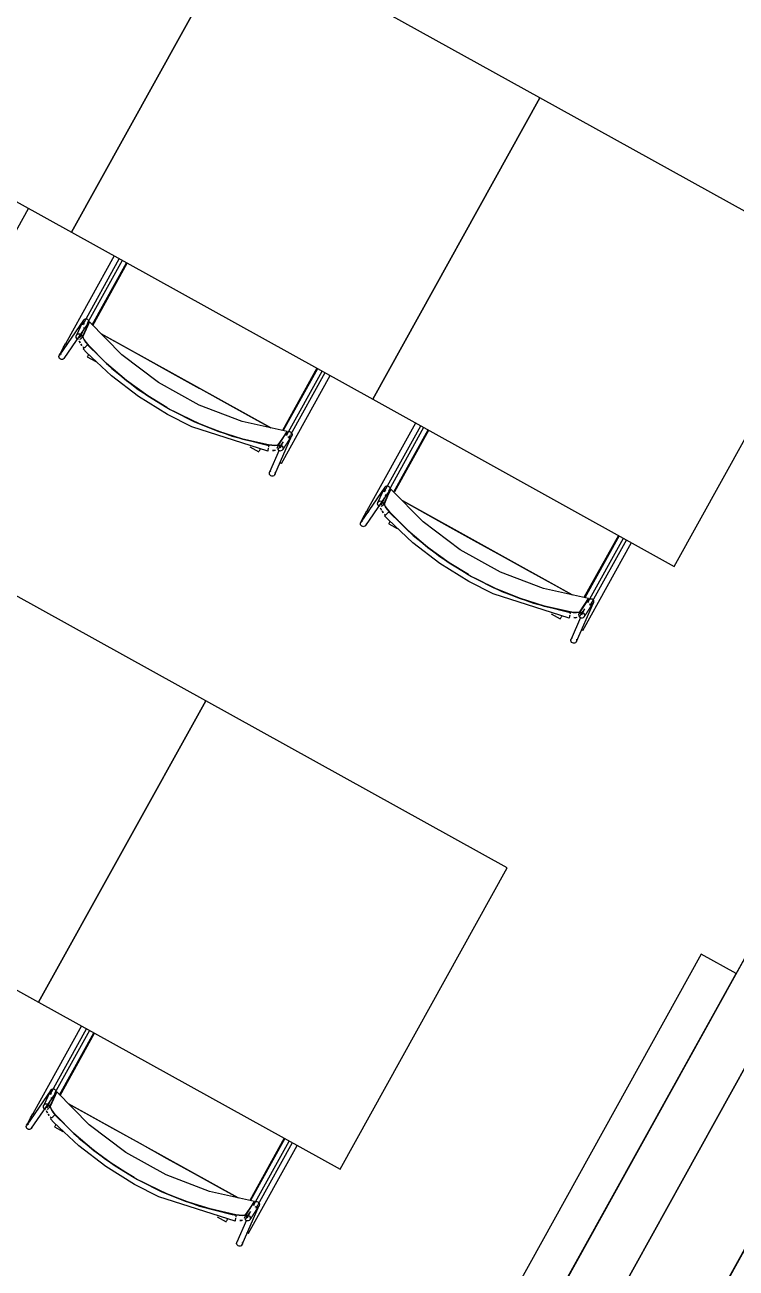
# Model space of a CAD drawing. Header units: metres. Extents: x 2.5 to 42.6, y 0.9 to 31.9.
# Drawn here: x 34.246 to 34.775, y 19.259 to 20.182 of the extents above; entities that cross this region are included whole.
import ezdxf

# ---------------------------------------------------------------- set-up
doc = ezdxf.new("R2010")
doc.units = ezdxf.units.M
doc.layers.add('ARREDI', color=9, linetype='Continuous')
doc.layers.add('PARETI_STRUTTURE', color=7, linetype='Continuous')

msp = doc.modelspace()

# ---------------------------------------------------------------- linework, layer by layer
at = {"layer": 'ARREDI'}
for points in [[(34.18113, 20.37605), (34.05706, 20.15221), (34.28091, 20.02814), (34.40498, 20.25199)], [(34.40498, 20.25199), (34.28091, 20.02814), (34.50476, 19.90407), (34.62883, 20.12792)], [(34.62882, 20.12791), (34.50475, 19.90407), (34.7286, 19.78), (34.85267, 20.00384)], [(34.15684, 19.8043), (34.03277, 19.58045), (34.25662, 19.45638), (34.38069, 19.68023)], [(34.38069, 19.68022), (34.25662, 19.45638), (34.48046, 19.33231), (34.60453, 19.55615)]]:
    msp.add_lwpolyline(points, close=True, dxfattribs=at)
for points in [[(34.29643, 19.95938), (34.32193, 20.0054)], [(34.29057, 19.95984), (34.29, 19.96034), (34.28964, 19.96099), (34.28951, 19.96172), (34.28967, 19.96246), (34.28989, 19.96289), (34.28989, 19.9629), (34.29004, 19.9631), (34.29062, 19.96356), (34.29133, 19.96379)], [(34.43454, 19.87032), (34.43784, 19.87522), (34.44112, 19.88014), (34.40773, 19.88765), (34.3757, 19.89984), (34.34572, 19.91647), (34.31841, 19.93716), (34.29434, 19.9615), (34.29191, 19.95611), (34.28951, 19.9507), (34.28962, 19.94983), (34.2904, 19.94832), (34.29172, 19.94644), (34.2933, 19.94457)], [(34.29134, 19.9638), (34.29209, 19.96378), (34.29278, 19.9635), (34.29335, 19.963), (34.29371, 19.96235), (34.29384, 19.96162), (34.2937, 19.96088)], [(34.29258, 19.96003), (34.29435, 19.96149)], [(34.28621, 19.94849), (34.2855, 19.94876), (34.28493, 19.94924), (34.28455, 19.94988), (34.28444, 19.9506), (34.28444, 19.95067), (34.28458, 19.95133), (34.28464, 19.95146), (34.28496, 19.95195), (34.28554, 19.95241), (34.28625, 19.95265)], [(34.28625, 19.95264), (34.287, 19.95263), (34.28771, 19.95237), (34.28828, 19.95188), (34.28864, 19.95124), (34.28876, 19.95052), (34.28876, 19.95051), (34.28862, 19.9498), (34.28857, 19.94966), (34.28825, 19.94917), (34.28766, 19.94871), (34.28696, 19.94848)], [(34.2872, 19.94969), (34.28895, 19.95362), (34.28963, 19.95513)], [(34.29027, 19.95658), (34.29066, 19.95745)], [(34.30309, 19.95266), (34.31561, 19.94571), (34.33574, 19.93456), (34.35593, 19.92336), (34.37614, 19.91216)], [(34.42898, 19.88287), (34.3031, 19.95265)], [(34.27658, 19.94534), (34.27657, 19.94535), (34.27663, 19.94532), (34.27688, 19.94517), (34.27732, 19.94492)], [(34.27732, 19.94493), (34.27791, 19.94461)], [(34.28664, 19.94737), (34.28739, 19.9459)], [(34.28743, 19.94585), (34.28667, 19.94735)], [(34.28795, 19.94509), (34.28867, 19.94405)], [(34.28875, 19.94396), (34.28796, 19.9451)], [(34.29328, 19.94457), (34.29163, 19.94653), (34.29035, 19.94839), (34.2896, 19.94986), (34.28949, 19.95072)], [(34.29028, 19.94214), (34.28957, 19.94297)], [(34.28969, 19.94162), (34.2899, 19.9418), (34.29027, 19.94213), (34.29077, 19.94258), (34.29133, 19.94308), (34.29187, 19.94358)], [(34.29188, 19.94357), (34.29235, 19.944), (34.2927, 19.94431), (34.29286, 19.94446)], [(34.35185, 19.89793), (34.33759, 19.90661), (34.3218, 19.91806), (34.307, 19.93074), (34.29328, 19.94457)], [(34.29338, 19.94446), (34.30708, 19.93066), (34.32186, 19.91801), (34.33761, 19.9066), (34.35184, 19.89794)], [(34.27422, 19.93357), (34.27347, 19.93359), (34.27277, 19.93386), (34.2722, 19.93436), (34.27183, 19.93502), (34.27172, 19.93575), (34.27185, 19.93649), (34.27209, 19.93692), (34.27209, 19.93693), (34.27224, 19.93713), (34.27283, 19.93759), (34.27354, 19.93782)], [(34.27603, 19.93565), (34.27589, 19.93491), (34.27566, 19.93448), (34.27566, 19.93447), (34.2755, 19.93427), (34.27492, 19.93381), (34.27421, 19.93358)], [(34.28967, 19.9416), (34.28966, 19.94159)], [(34.29377, 19.93757), (34.29341, 19.93692), (34.29309, 19.93635), (34.29285, 19.93592), (34.29273, 19.93569)], [(34.46373, 19.92681), (34.43823, 19.8808)], [(34.37679, 19.9118), (34.39635, 19.90097), (34.41647, 19.88982), (34.429, 19.88286)], [(34.37136, 19.88787), (34.35675, 19.89522)], [(34.35676, 19.89521), (34.37132, 19.88789)], [(34.37189, 19.88763), (34.38967, 19.88042), (34.40823, 19.8746), (34.42718, 19.8703)], [(34.42733, 19.87027), (34.40834, 19.87457), (34.38974, 19.88039), (34.37193, 19.88762)], [(34.44112, 19.88014), (34.44072, 19.87715), (34.44112, 19.88014)], [(34.44095, 19.87927), (34.44149, 19.87978), (34.44218, 19.88006), (34.44293, 19.8801), (34.44365, 19.87989), (34.44425, 19.87943), (34.44467, 19.87881)], [(34.44467, 19.87881), (34.44485, 19.87809), (34.44475, 19.87734), (34.44467, 19.87712), (34.44467, 19.8771), (34.44442, 19.87669), (34.44387, 19.87617), (34.44318, 19.87588), (34.44243, 19.87584), (34.44171, 19.87606)], [(34.52028, 19.83531), (34.54578, 19.88133)], [(34.42746, 19.86986), (34.42741, 19.86964), (34.42733, 19.86918), (34.42722, 19.86856)], [(34.42733, 19.87027), (34.42974, 19.86993), (34.43204, 19.86982), (34.43373, 19.86995), (34.43454, 19.87032)], [(34.43456, 19.87031), (34.43378, 19.86995), (34.43213, 19.8698), (34.42986, 19.86991), (34.42734, 19.87027)], [(34.43382, 19.8677), (34.4339, 19.86844), (34.43414, 19.86897), (34.43423, 19.86909), (34.43475, 19.86959), (34.43476, 19.86959), (34.43544, 19.86987), (34.43618, 19.8699), (34.43689, 19.86968), (34.4375, 19.86922), (34.4379, 19.86859)], [(34.43811, 19.87259), (34.43731, 19.8714), (34.434, 19.86648)], [(34.4379, 19.86859), (34.43808, 19.86786), (34.438, 19.86713), (34.43776, 19.8666), (34.43767, 19.86646), (34.4372, 19.866), (34.43714, 19.86598), (34.43646, 19.8657), (34.43572, 19.86567), (34.435, 19.86589), (34.4344, 19.86635)], [(34.42009, 19.8651), (34.42022, 19.86533), (34.42046, 19.86575), (34.42077, 19.86633), (34.42114, 19.86697)], [(34.4271, 19.86783), (34.42698, 19.86709), (34.42686, 19.86644), (34.42678, 19.86594), (34.42673, 19.86566), (34.42673, 19.86562), (34.42673, 19.86563), (34.42677, 19.86587)], [(34.43238, 19.86606), (34.43152, 19.86599), (34.43027, 19.86605)], [(34.43028, 19.86604), (34.43159, 19.86598)], [(34.42811, 19.84828), (34.42793, 19.849), (34.42802, 19.84975), (34.42811, 19.84997), (34.42811, 19.84998), (34.42836, 19.8504), (34.4289, 19.85091)], [(34.43208, 19.84995), (34.43224, 19.84923), (34.43216, 19.84848), (34.43208, 19.84826), (34.43208, 19.84824), (34.43183, 19.84783), (34.43129, 19.84731), (34.43059, 19.84702), (34.42984, 19.84698), (34.42912, 19.8472), (34.42852, 19.84766), (34.4281, 19.84827)], [(34.4355, 19.85725), (34.43609, 19.85693)], [(34.43609, 19.85693), (34.43654, 19.85668), (34.4368, 19.85654)], [(34.43684, 19.85651), (34.43683, 19.85653)], [(34.65838, 19.74625), (34.66169, 19.75115), (34.66496, 19.75607), (34.63157, 19.76358), (34.59955, 19.77577), (34.56957, 19.7924), (34.54225, 19.81309), (34.51819, 19.83743), (34.51575, 19.83204), (34.51335, 19.82664), (34.51346, 19.82576), (34.51424, 19.82425), (34.51556, 19.82237), (34.51714, 19.8205)], [(34.51441, 19.83577), (34.51384, 19.83627), (34.51348, 19.83692), (34.51336, 19.83765), (34.51351, 19.83839), (34.51373, 19.83882), (34.51373, 19.83884), (34.51389, 19.83903), (34.51447, 19.83949), (34.51518, 19.83972)], [(34.51412, 19.8325), (34.51451, 19.83338)], [(34.51518, 19.83973), (34.51593, 19.83971), (34.51662, 19.83944), (34.51719, 19.83894), (34.51755, 19.83828), (34.51768, 19.83755), (34.51754, 19.83681)], [(34.51643, 19.83596), (34.51819, 19.83742)], [(34.51005, 19.82442), (34.50934, 19.82469), (34.50877, 19.82517), (34.5084, 19.82581), (34.50829, 19.82653), (34.50829, 19.8266), (34.50843, 19.82726), (34.50848, 19.8274), (34.5088, 19.82788), (34.50939, 19.82834), (34.51009, 19.82858)], [(34.51009, 19.82857), (34.51084, 19.82856), (34.51155, 19.8283), (34.51212, 19.82781), (34.51248, 19.82717), (34.51261, 19.82645), (34.51261, 19.82644), (34.51247, 19.82573), (34.51241, 19.82559), (34.51209, 19.8251), (34.51151, 19.82464), (34.5108, 19.82441)], [(34.51049, 19.8233), (34.51124, 19.82183)], [(34.51128, 19.82178), (34.51051, 19.82328)], [(34.51105, 19.82562), (34.5128, 19.82955), (34.51348, 19.83106)], [(34.51713, 19.8205), (34.51548, 19.82245), (34.5142, 19.82432), (34.51345, 19.82579), (34.51334, 19.82665)], [(34.52693, 19.82859), (34.53946, 19.82164), (34.55958, 19.81049), (34.57978, 19.7993), (34.59999, 19.78809), (34.62018, 19.77689), (34.64031, 19.76574), (34.65285, 19.7588)], [(34.65283, 19.7588), (34.52694, 19.82858)], [(34.49806, 19.8095), (34.49731, 19.80952), (34.49662, 19.8098), (34.49605, 19.8103), (34.49567, 19.81095), (34.49556, 19.81168), (34.4957, 19.81242), (34.49594, 19.81285), (34.49594, 19.81286), (34.49609, 19.81306), (34.49667, 19.81352), (34.49738, 19.81375)], [(34.50043, 19.82127), (34.50041, 19.82128), (34.50046, 19.82126), (34.50072, 19.8211), (34.50116, 19.82085)], [(34.50117, 19.82086), (34.50175, 19.82054)], [(34.51259, 19.81989), (34.5118, 19.82103)], [(34.5118, 19.82102), (34.51252, 19.81998)], [(34.51413, 19.81807), (34.51343, 19.8189)], [(34.51352, 19.81753), (34.5135, 19.81752)], [(34.51354, 19.81755), (34.51374, 19.81773), (34.51412, 19.81806), (34.51462, 19.81851), (34.51517, 19.81901), (34.51572, 19.81951)], [(34.51572, 19.8195), (34.51619, 19.81993), (34.51654, 19.82024), (34.51671, 19.82039)], [(34.51761, 19.8135), (34.51725, 19.81285), (34.51693, 19.81228), (34.5167, 19.81185), (34.51657, 19.81162)], [(34.5757, 19.77386), (34.56143, 19.78254), (34.54564, 19.79399), (34.53085, 19.80667), (34.51713, 19.8205)], [(34.51723, 19.82039), (34.53092, 19.8066), (34.5457, 19.79394), (34.56145, 19.78253), (34.57569, 19.77387)], [(34.49988, 19.81158), (34.49974, 19.81084), (34.4995, 19.81041), (34.4995, 19.8104), (34.49935, 19.8102), (34.49877, 19.80975), (34.49806, 19.80951)], [(34.68757, 19.80274), (34.66207, 19.75673)], [(34.5952, 19.7638), (34.58059, 19.77115)], [(34.5806, 19.77114), (34.59516, 19.76382)], [(34.59574, 19.76356), (34.61351, 19.75635), (34.63207, 19.75053), (34.65103, 19.74623)], [(34.65117, 19.7462), (34.63219, 19.7505), (34.61359, 19.75632), (34.59577, 19.76355)], [(34.66196, 19.74852), (34.66115, 19.74733), (34.65783, 19.74241)], [(34.66497, 19.75607), (34.66457, 19.75308), (34.66497, 19.75607)], [(34.66479, 19.7552), (34.66533, 19.75571), (34.66603, 19.75599), (34.66678, 19.75603), (34.6675, 19.75582), (34.6681, 19.75536), (34.66851, 19.75474)], [(34.66851, 19.75474), (34.66869, 19.75402), (34.66859, 19.75327), (34.66851, 19.75305), (34.66851, 19.75303), (34.66826, 19.75262), (34.66772, 19.7521), (34.66702, 19.75181), (34.66627, 19.75177), (34.66555, 19.75199)], [(34.64394, 19.74103), (34.64406, 19.74126), (34.6443, 19.74168), (34.64462, 19.74226), (34.64498, 19.7429)], [(34.65095, 19.74376), (34.65082, 19.74302), (34.65071, 19.74237), (34.65063, 19.74187), (34.65057, 19.74159), (34.65057, 19.74155), (34.65057, 19.74156), (34.65061, 19.7418)], [(34.6513, 19.74579), (34.65126, 19.74557), (34.65118, 19.74511), (34.65106, 19.74449)], [(34.65117, 19.74621), (34.65359, 19.74586), (34.65588, 19.74575), (34.65758, 19.74589), (34.65838, 19.74625)], [(34.6584, 19.74624), (34.65763, 19.74588), (34.65597, 19.74573), (34.65371, 19.74584), (34.65118, 19.7462)], [(34.65623, 19.74199), (34.65537, 19.74192), (34.65412, 19.74198)], [(34.65412, 19.74197), (34.65543, 19.74191)], [(34.65766, 19.74363), (34.65774, 19.74437), (34.65798, 19.7449), (34.65808, 19.74502), (34.65859, 19.74552), (34.65861, 19.74552), (34.65929, 19.7458), (34.66002, 19.74583), (34.66073, 19.74561), (34.66134, 19.74515), (34.66174, 19.74452)], [(34.66175, 19.74452), (34.66193, 19.7438), (34.66185, 19.74306), (34.66161, 19.74253), (34.66151, 19.74239), (34.66103, 19.74193), (34.66099, 19.74191), (34.6603, 19.74163), (34.65957, 19.7416), (34.65885, 19.74182), (34.65825, 19.74228)], [(34.65935, 19.73319), (34.65993, 19.73287)], [(34.65994, 19.73286), (34.66038, 19.73261), (34.66064, 19.73247)], [(34.66069, 19.73244), (34.66068, 19.73246)], [(34.65195, 19.72421), (34.65179, 19.72493), (34.65187, 19.72568), (34.65195, 19.7259), (34.65195, 19.72591), (34.6522, 19.72633), (34.65275, 19.72685)], [(34.65592, 19.72588), (34.6561, 19.72516), (34.656, 19.72441), (34.65592, 19.72419), (34.65592, 19.72417), (34.65567, 19.72376), (34.65513, 19.72324), (34.65443, 19.72295), (34.65368, 19.72291), (34.65296, 19.72313), (34.65237, 19.72359), (34.65195, 19.7242)], [(34.27214, 19.38762), (34.29764, 19.43364)], [(34.41024, 19.29856), (34.41355, 19.30346), (34.41682, 19.30838), (34.38344, 19.31589), (34.35141, 19.32808), (34.32144, 19.34471), (34.29412, 19.3654), (34.27005, 19.38974), (34.26762, 19.38435), (34.26521, 19.37895), (34.26532, 19.37807), (34.2661, 19.37656), (34.26742, 19.37468), (34.269, 19.37281)], [(34.26627, 19.38808), (34.2657, 19.38858), (34.26534, 19.38923), (34.26522, 19.38996), (34.26537, 19.3907), (34.26559, 19.39113), (34.26559, 19.39115), (34.26575, 19.39134), (34.26633, 19.3918), (34.26704, 19.39203)], [(34.26704, 19.39204), (34.26779, 19.39202), (34.26849, 19.39175), (34.26905, 19.39125), (34.26942, 19.39059), (34.26954, 19.38986), (34.2694, 19.38912)], [(34.26829, 19.38827), (34.27005, 19.38973)], [(34.26191, 19.37673), (34.2612, 19.377), (34.26064, 19.37748), (34.26026, 19.37812), (34.26015, 19.37884), (34.26015, 19.37891), (34.26029, 19.37957), (34.26034, 19.3797), (34.26066, 19.38019), (34.26125, 19.38065), (34.26195, 19.38089)], [(34.26195, 19.38088), (34.2627, 19.38087), (34.26341, 19.38061), (34.26398, 19.38012), (34.26434, 19.37948), (34.26447, 19.37876), (34.26447, 19.37875), (34.26433, 19.37804), (34.26427, 19.3779), (34.26395, 19.37741), (34.26337, 19.37695), (34.26266, 19.37672)], [(34.26291, 19.37793), (34.26466, 19.38186), (34.26534, 19.38337)], [(34.26899, 19.37281), (34.26734, 19.37477), (34.26606, 19.37663), (34.26531, 19.3781), (34.2652, 19.37896)], [(34.26598, 19.38482), (34.26637, 19.38569)], [(34.27879, 19.3809), (34.29132, 19.37395), (34.31144, 19.3628), (34.33164, 19.35161), (34.35185, 19.3404), (34.37204, 19.3292), (34.39217, 19.31805), (34.40471, 19.31111)], [(34.40469, 19.31111), (34.2788, 19.38089)], [(34.25229, 19.37358), (34.25228, 19.37359), (34.25232, 19.37356), (34.25258, 19.37341), (34.25303, 19.37316)], [(34.25303, 19.37317), (34.25361, 19.37285)], [(34.26235, 19.37561), (34.2631, 19.37414)], [(34.26314, 19.37409), (34.26237, 19.37559)], [(34.26445, 19.3722), (34.26366, 19.37334)], [(34.26366, 19.37333), (34.26438, 19.37229)], [(34.26599, 19.37038), (34.26528, 19.37121)], [(34.26538, 19.36984), (34.26536, 19.36983)], [(34.2654, 19.36986), (34.2656, 19.37004), (34.26598, 19.37039), (34.26648, 19.37082), (34.26703, 19.37132), (34.26758, 19.37182)], [(34.26758, 19.37181), (34.26805, 19.37224), (34.2684, 19.37255), (34.26857, 19.3727)], [(34.32756, 19.32617), (34.31329, 19.33485), (34.2975, 19.3463), (34.28271, 19.35898), (34.26899, 19.37281)], [(34.26909, 19.3727), (34.28278, 19.3589), (34.29756, 19.34625), (34.31331, 19.33484), (34.32755, 19.32618)], [(34.24992, 19.36181), (34.24917, 19.36183), (34.24848, 19.3621), (34.24791, 19.3626), (34.24753, 19.36326), (34.24742, 19.36399), (34.24756, 19.36473), (34.2478, 19.36516), (34.2478, 19.36517), (34.24795, 19.36537), (34.24853, 19.36583), (34.24924, 19.36606)], [(34.25174, 19.36389), (34.2516, 19.36315), (34.25136, 19.36272), (34.25136, 19.36271), (34.25121, 19.36251), (34.25063, 19.36205), (34.24992, 19.36182)], [(34.26947, 19.36581), (34.26911, 19.36516), (34.26879, 19.36459), (34.26856, 19.36416), (34.26843, 19.36393)], [(34.43943, 19.35505), (34.41393, 19.30904)], [(34.34706, 19.31611), (34.33245, 19.32346)], [(34.33247, 19.32345), (34.34702, 19.31613)], [(34.3476, 19.31587), (34.36538, 19.30866), (34.38393, 19.30284), (34.40289, 19.29854)], [(34.40303, 19.29851), (34.38405, 19.30281), (34.36545, 19.30863), (34.34763, 19.31586)], [(34.41683, 19.30838), (34.41643, 19.30539), (34.41683, 19.30838)], [(34.41665, 19.30751), (34.41719, 19.30802), (34.41789, 19.30831), (34.41864, 19.30834), (34.41936, 19.30813), (34.41996, 19.30767), (34.42037, 19.30705)], [(34.42037, 19.30705), (34.42055, 19.30633), (34.42045, 19.30558), (34.42037, 19.30536), (34.42037, 19.30534), (34.42012, 19.30493), (34.41958, 19.30441), (34.41889, 19.30412), (34.41814, 19.30408), (34.41741, 19.3043)], [(34.40281, 19.29607), (34.40268, 19.29533), (34.40257, 19.29468), (34.40249, 19.29418), (34.40243, 19.2939), (34.40243, 19.29386), (34.40243, 19.29387), (34.40247, 19.29411)], [(34.40316, 19.2981), (34.40312, 19.29788), (34.40304, 19.29742), (34.40293, 19.2968)], [(34.40303, 19.29851), (34.40545, 19.29817), (34.40774, 19.29806), (34.40944, 19.2982), (34.41024, 19.29856)], [(34.41026, 19.29855), (34.40949, 19.29819), (34.40783, 19.29804), (34.40557, 19.29815), (34.40304, 19.29851)], [(34.40952, 19.29594), (34.4096, 19.29668), (34.40984, 19.29721), (34.40994, 19.29733), (34.41045, 19.29783), (34.41047, 19.29783), (34.41115, 19.29811), (34.41188, 19.29814), (34.41259, 19.29792), (34.4132, 19.29746), (34.4136, 19.29683)], [(34.41382, 19.30083), (34.41301, 19.29964), (34.40971, 19.29472)], [(34.41361, 19.29683), (34.41379, 19.2961), (34.41371, 19.29537), (34.41347, 19.29484), (34.41337, 19.2947), (34.4129, 19.29424), (34.41285, 19.29422), (34.41216, 19.29394), (34.41143, 19.29391), (34.41071, 19.29413), (34.41011, 19.29459)], [(34.3958, 19.29334), (34.39592, 19.29357), (34.39616, 19.29399), (34.39648, 19.29457), (34.39684, 19.29521)], [(34.40809, 19.2943), (34.40723, 19.29423), (34.40598, 19.29429)], [(34.40599, 19.29428), (34.40729, 19.29422)], [(34.40381, 19.27652), (34.40363, 19.27724), (34.40373, 19.27799), (34.40381, 19.27821), (34.40381, 19.27822), (34.40406, 19.27864), (34.40461, 19.27915)], [(34.40778, 19.27819), (34.40795, 19.27747), (34.40787, 19.27672), (34.40778, 19.2765), (34.40778, 19.27648), (34.40753, 19.27607), (34.40699, 19.27555), (34.4063, 19.27526), (34.40555, 19.27522), (34.40482, 19.27544), (34.40423, 19.2759), (34.40381, 19.27651)], [(34.41121, 19.28549), (34.41179, 19.28517)], [(34.41179, 19.28517), (34.41224, 19.28492), (34.4125, 19.28478)], [(34.41255, 19.28475), (34.41254, 19.28476)]]:
    msp.add_lwpolyline(points, dxfattribs=at)
at = {"layer": 'PARETI_STRUTTURE'}
for points in [[(38.53301, 26.17733), (38.59018, 26.14565), (32.97498, 16.01476)], [(33.05722, 16.29797), (38.07891, 25.35804)], [(34.30269, 18.62625), (35.64535, 21.04867)], [(35.42311, 20.56648), (34.38016, 18.68481)], [(34.213, 19.98058), (34.24912, 20.04576)], [(34.31269, 20.01052), (34.27657, 19.94534)], [(34.28936, 19.95949), (34.31648, 20.00842)], [(34.31865, 20.00722), (34.2927, 19.96042)], [(34.29685, 19.95896), (34.32243, 20.00513)], [(34.28989, 19.96289), (34.27209, 19.93692)], [(34.28464, 19.95146), (34.28966, 19.9621)], [(34.27566, 19.93448), (34.29347, 19.96045)], [(34.28894, 19.95363), (34.28808, 19.95207)], [(34.29357, 19.96024), (34.29352, 19.96012), (34.29346, 19.96001), (34.2934, 19.95988), (34.29335, 19.95977), (34.29329, 19.95965), (34.29324, 19.95954), (34.29318, 19.95941), (34.29313, 19.9593), (34.29307, 19.95917), (34.29302, 19.95906), (34.29296, 19.95894), (34.2929, 19.95883), (34.29285, 19.9587), (34.29279, 19.95858), (34.29272, 19.95847), (34.29267, 19.95834), (34.29261, 19.95823), (34.29256, 19.9581), (34.2925, 19.95799), (34.29245, 19.95787), (34.29239, 19.95776), (34.29234, 19.95763), (34.29228, 19.95752), (34.29222, 19.9574), (34.29217, 19.95729), (34.29211, 19.95716), (34.29206, 19.95704), (34.292, 19.95692), (34.29195, 19.9568), (34.29189, 19.95669), (34.29184, 19.95656), (34.29178, 19.95645), (34.29172, 19.95633), (34.29167, 19.95622), (34.29161, 19.95609), (34.29156, 19.95598), (34.2915, 19.95585), (34.29145, 19.95574), (34.29139, 19.95562), (34.29134, 19.95549), (34.29128, 19.95538), (34.29122, 19.95526), (34.29115, 19.95515), (34.2911, 19.95502), (34.29104, 19.95491), (34.29099, 19.95479), (34.29093, 19.95467), (34.29088, 19.95455), (34.29082, 19.95444), (34.29077, 19.95431), (34.29071, 19.9542), (34.29065, 19.95408), (34.2906, 19.95395), (34.29054, 19.95384), (34.29049, 19.95372), (34.29043, 19.9536), (34.29038, 19.95348), (34.29032, 19.95337), (34.29027, 19.95324), (34.29021, 19.95313), (34.29015, 19.95301), (34.2901, 19.9529), (34.29004, 19.95277), (34.28999, 19.95265), (34.28993, 19.95254), (34.28988, 19.95241), (34.28982, 19.9523), (34.28977, 19.95217), (34.28971, 19.95206), (34.28965, 19.95194), (34.2896, 19.95183), (34.28953, 19.9517), (34.28947, 19.95159), (34.28942, 19.95147), (34.28936, 19.95135), (34.28931, 19.95123), (34.28925, 19.9511), (34.2892, 19.95099), (34.28914, 19.95087), (34.28909, 19.95076), (34.28903, 19.95063), (34.28897, 19.95052), (34.28892, 19.9504), (34.28886, 19.95029), (34.28881, 19.95016), (34.28875, 19.95005), (34.2887, 19.94992), (34.28864, 19.94981), (34.28859, 19.94969), (34.28857, 19.94966)], [(34.27191, 19.9367), (34.27252, 19.9379), (34.27327, 19.93933), (34.27483, 19.94219), (34.27656, 19.94534)], [(34.29288, 19.94448), (34.31094, 19.927), (34.33061, 19.91146), (34.35176, 19.89796), (34.35429, 19.89655)], [(34.35218, 19.89276), (34.33071, 19.90611), (34.31065, 19.92153), (34.29225, 19.93885), (34.28965, 19.94158)], [(34.29271, 19.93566), (34.29895, 19.9322)], [(34.46323, 19.92709), (34.43765, 19.88092)], [(34.44079, 19.87766), (34.46702, 19.92499)], [(34.46918, 19.92379), (34.4436, 19.87762)], [(34.43684, 19.85651), (34.47297, 19.92169)], [(34.35428, 19.89655), (34.37679, 19.88551)], [(34.42672, 19.86562), (34.37025, 19.88367), (34.35218, 19.89277)], [(35.00363, 19.89087), (34.77457, 19.47762), (34.56461, 19.0988), (34.59904, 19.07972)], [(34.37679, 19.88551), (34.40029, 19.87679), (34.42454, 19.87047), (34.42746, 19.86989)], [(34.43414, 19.86897), (34.44047, 19.87883)], [(34.4407, 19.87884), (34.44027, 19.87785)], [(34.53654, 19.88645), (34.50041, 19.82127)], [(34.5132, 19.83542), (34.54033, 19.88435)], [(34.54249, 19.88315), (34.51655, 19.83635)], [(34.52103, 19.8355), (34.54628, 19.88106)], [(34.4134, 19.86877), (34.42008, 19.86506)], [(34.43208, 19.84825), (34.44466, 19.87711)], [(34.43771, 19.872), (34.43585, 19.86773)], [(34.4364, 19.86975), (34.4369, 19.87065)], [(34.44467, 19.87711), (34.44411, 19.87649), (34.44404, 19.87638), (34.44397, 19.87627), (34.4439, 19.87616), (34.44384, 19.87605), (34.44375, 19.87593), (34.44368, 19.87582), (34.44361, 19.87573), (34.44354, 19.87561), (34.44347, 19.8755), (34.4434, 19.87539), (34.44334, 19.87528), (34.44327, 19.87517), (34.4432, 19.87506), (34.44313, 19.87495), (34.44304, 19.87484), (34.44297, 19.87473), (34.4429, 19.87461), (34.44284, 19.8745), (34.44277, 19.87439), (34.4427, 19.87428), (34.44263, 19.87417), (34.44256, 19.87406), (34.44249, 19.87395), (34.4424, 19.87384), (34.44234, 19.87373), (34.44227, 19.87363), (34.4422, 19.87352), (34.44213, 19.87341), (34.44206, 19.8733), (34.44199, 19.87318), (34.44192, 19.87307), (34.44185, 19.87296), (34.44178, 19.87285), (34.4417, 19.87274), (34.44163, 19.87263), (34.44156, 19.87252), (34.44149, 19.87241), (34.44142, 19.8723), (34.44135, 19.87218), (34.44128, 19.87207), (34.44121, 19.87196), (34.44114, 19.87185), (34.44107, 19.87174), (34.44099, 19.87163), (34.44092, 19.87153), (34.44085, 19.87142), (34.44078, 19.87131), (34.44071, 19.8712), (34.44064, 19.87109), (34.44057, 19.87098), (34.4405, 19.87086), (34.44043, 19.87075), (34.44035, 19.87064), (34.44028, 19.87053), (34.44021, 19.87042), (34.44014, 19.87031), (34.44007, 19.8702), (34.44, 19.87009), (34.43993, 19.86998), (34.43986, 19.86986), (34.43979, 19.86975), (34.43972, 19.86964), (34.43964, 19.86953), (34.43957, 19.86943), (34.4395, 19.86932), (34.43943, 19.86921), (34.43936, 19.8691), (34.43929, 19.86899), (34.43922, 19.86888), (34.43915, 19.86877), (34.43909, 19.86866), (34.43902, 19.86855), (34.43893, 19.86843), (34.43886, 19.86832), (34.43879, 19.86821), (34.43872, 19.8681), (34.43865, 19.86799), (34.43859, 19.86788), (34.43852, 19.86777), (34.43845, 19.86766), (34.43838, 19.86755), (34.43831, 19.86743), (34.43822, 19.86734), (34.43815, 19.86723), (34.43809, 19.86711), (34.43802, 19.867), (34.43795, 19.86689), (34.43788, 19.86678), (34.43781, 19.86667), (34.43775, 19.8666)], [(34.44348, 19.87742), (34.44205, 19.87485)], [(34.4352, 19.86624), (34.4281, 19.84997)], [(34.51374, 19.83882), (34.49593, 19.81285)], [(34.4995, 19.81041), (34.51731, 19.83638)], [(34.50848, 19.8274), (34.51351, 19.83803)], [(34.51742, 19.83617), (34.51736, 19.83605), (34.51731, 19.83594), (34.51725, 19.83581), (34.51719, 19.8357), (34.51714, 19.83558), (34.51708, 19.83546), (34.51703, 19.83534), (34.51697, 19.83523), (34.51692, 19.8351), (34.51686, 19.83499), (34.51681, 19.83487), (34.51675, 19.83476), (34.51669, 19.83463), (34.51664, 19.83451), (34.51657, 19.8344), (34.51651, 19.83427), (34.51646, 19.83416), (34.5164, 19.83403), (34.51635, 19.83392), (34.51629, 19.8338), (34.51624, 19.83369), (34.51618, 19.83356), (34.51612, 19.83345), (34.51607, 19.83333), (34.51601, 19.83321), (34.51596, 19.83309), (34.5159, 19.83296), (34.51585, 19.83285), (34.51579, 19.83273), (34.51574, 19.83262), (34.51568, 19.83249), (34.51562, 19.83238), (34.51557, 19.83226), (34.51551, 19.83215), (34.51546, 19.83202), (34.5154, 19.83191), (34.51535, 19.83178), (34.51529, 19.83167), (34.51524, 19.83155), (34.51518, 19.83142), (34.51512, 19.83131), (34.51507, 19.83119), (34.51501, 19.83108), (34.51494, 19.83095), (34.51489, 19.83084), (34.51483, 19.83071), (34.51478, 19.8306), (34.51472, 19.83048), (34.51467, 19.83037), (34.51461, 19.83024), (34.51456, 19.83013), (34.5145, 19.83001), (34.51444, 19.82988), (34.51439, 19.82977), (34.51433, 19.82965), (34.51428, 19.82953), (34.51422, 19.82941), (34.51417, 19.8293), (34.51411, 19.82917), (34.51406, 19.82906), (34.514, 19.82894), (34.51394, 19.82883), (34.51389, 19.8287), (34.51383, 19.82859), (34.51378, 19.82846), (34.51372, 19.82834), (34.51367, 19.82823), (34.51361, 19.8281), (34.51356, 19.82799), (34.5135, 19.82787), (34.51344, 19.82776), (34.51339, 19.82763), (34.51332, 19.82752), (34.51326, 19.8274), (34.51321, 19.82728), (34.51315, 19.82716), (34.5131, 19.82703), (34.51304, 19.82692), (34.51299, 19.8268), (34.51293, 19.82669), (34.51287, 19.82656), (34.51282, 19.82645), (34.51276, 19.82633), (34.51271, 19.82621), (34.51265, 19.82609), (34.5126, 19.82598), (34.51254, 19.82585), (34.51249, 19.82574), (34.51243, 19.82562), (34.51242, 19.82559)], [(34.51278, 19.82956), (34.51186, 19.82792)], [(34.49576, 19.81263), (34.49637, 19.81383), (34.49712, 19.81526), (34.49867, 19.81812), (34.50042, 19.82127)], [(34.57603, 19.76869), (34.55455, 19.78204), (34.5345, 19.79746), (34.5161, 19.81478), (34.5135, 19.81751)], [(34.51673, 19.82041), (34.53477, 19.80293), (34.55445, 19.78739), (34.5756, 19.77389), (34.57813, 19.77248)], [(34.51655, 19.81159), (34.52279, 19.80813)], [(34.66069, 19.73244), (34.69681, 19.79762)], [(34.68708, 19.80302), (34.66149, 19.75685)], [(34.66463, 19.75359), (34.69087, 19.80092)], [(34.69303, 19.79972), (34.66744, 19.75355)], [(34.65057, 19.74155), (34.59409, 19.7596), (34.57602, 19.7687)], [(34.57813, 19.77248), (34.60064, 19.76144), (34.62414, 19.75272), (34.64839, 19.7464), (34.65131, 19.74581)], [(34.65592, 19.72418), (34.66851, 19.75304)], [(34.65798, 19.7449), (34.66432, 19.75476)], [(34.66851, 19.75305), (34.66796, 19.75242), (34.66789, 19.75231), (34.66782, 19.7522), (34.66775, 19.75209), (34.66768, 19.75198), (34.6676, 19.75186), (34.66753, 19.75175), (34.66746, 19.75166), (34.66739, 19.75155), (34.66732, 19.75143), (34.66725, 19.75132), (34.66718, 19.75121), (34.66711, 19.7511), (34.66704, 19.75099), (34.66696, 19.75088), (34.66689, 19.75077), (34.66682, 19.75066), (34.66675, 19.75055), (34.66668, 19.75043), (34.66661, 19.75032), (34.66654, 19.75021), (34.66647, 19.7501), (34.6664, 19.74999), (34.66633, 19.74988), (34.66625, 19.74977), (34.66618, 19.74966), (34.66611, 19.74956), (34.66604, 19.74945), (34.66597, 19.74934), (34.6659, 19.74923), (34.66583, 19.74911), (34.66576, 19.749), (34.66569, 19.74889), (34.66562, 19.74878), (34.66554, 19.74867), (34.66547, 19.74856), (34.6654, 19.74845), (34.66533, 19.74834), (34.66526, 19.74823), (34.66519, 19.74811), (34.66512, 19.748), (34.66505, 19.74789), (34.66499, 19.74778), (34.66492, 19.74767), (34.66483, 19.74756), (34.66476, 19.74746), (34.66469, 19.74735), (34.66462, 19.74724), (34.66455, 19.74713), (34.66449, 19.74702), (34.66442, 19.74691), (34.66435, 19.7468), (34.66428, 19.74668), (34.66421, 19.74657), (34.66412, 19.74646), (34.66405, 19.74635), (34.66399, 19.74624), (34.66392, 19.74613), (34.66385, 19.74602), (34.66378, 19.74591), (34.66371, 19.7458), (34.66364, 19.74568), (34.66357, 19.74557), (34.66349, 19.74546), (34.66342, 19.74536), (34.66335, 19.74525), (34.66328, 19.74514), (34.66321, 19.74503), (34.66314, 19.74492), (34.66307, 19.74481), (34.663, 19.7447), (34.66293, 19.74459), (34.66286, 19.74448), (34.66278, 19.74436), (34.66271, 19.74425), (34.66264, 19.74414), (34.66257, 19.74403), (34.6625, 19.74392), (34.66243, 19.74381), (34.66236, 19.7437), (34.66229, 19.74359), (34.66222, 19.74348), (34.66215, 19.74336), (34.66207, 19.74327), (34.662, 19.74316), (34.66193, 19.74305), (34.66186, 19.74293), (34.66179, 19.74282), (34.66172, 19.74271), (34.66165, 19.7426), (34.6616, 19.74253)], [(34.66454, 19.75477), (34.66411, 19.75378)], [(34.66733, 19.75335), (34.6659, 19.75078)], [(34.63724, 19.7447), (34.64392, 19.74099)], [(34.65904, 19.74217), (34.65195, 19.7259)], [(34.66156, 19.74793), (34.6597, 19.74366)], [(34.66025, 19.74568), (34.66075, 19.74658)], [(34.59905, 19.07972), (34.65621, 19.04804), (34.86617, 19.42685), (34.80901, 19.45854)], [(34.2884, 19.43876), (34.25228, 19.37358)], [(34.26506, 19.38773), (34.29219, 19.43666)], [(34.29435, 19.43546), (34.26841, 19.38866)], [(34.27255, 19.3872), (34.29814, 19.43337)], [(34.2656, 19.39114), (34.24779, 19.36516)], [(34.25137, 19.36272), (34.26917, 19.38869)], [(34.26034, 19.3797), (34.26537, 19.39034)], [(34.26928, 19.38848), (34.26922, 19.38836), (34.26917, 19.38825), (34.26911, 19.38812), (34.26905, 19.38801), (34.269, 19.38789), (34.26894, 19.38778), (34.26889, 19.38765), (34.26883, 19.38754), (34.26878, 19.38741), (34.26872, 19.3873), (34.26867, 19.38718), (34.26861, 19.38707), (34.26855, 19.38694), (34.2685, 19.38682), (34.26843, 19.38671), (34.26837, 19.38658), (34.26832, 19.38647), (34.26826, 19.38635), (34.26821, 19.38623), (34.26815, 19.38611), (34.2681, 19.386), (34.26804, 19.38587), (34.26799, 19.38576), (34.26793, 19.38564), (34.26787, 19.38553), (34.26782, 19.3854), (34.26776, 19.38528), (34.26771, 19.38516), (34.26765, 19.38504), (34.2676, 19.38493), (34.26754, 19.3848), (34.26749, 19.38469), (34.26743, 19.38457), (34.26737, 19.38446), (34.26732, 19.38433), (34.26726, 19.38422), (34.26721, 19.3841), (34.26715, 19.38398), (34.2671, 19.38386), (34.26704, 19.38373), (34.26699, 19.38362), (34.26693, 19.3835), (34.26686, 19.38339), (34.2668, 19.38326), (34.26675, 19.38315), (34.26669, 19.38303), (34.26664, 19.38291), (34.26658, 19.38279), (34.26653, 19.38268), (34.26647, 19.38255), (34.26642, 19.38244), (34.26636, 19.38232), (34.2663, 19.38219), (34.26625, 19.38208), (34.26619, 19.38196), (34.26614, 19.38185), (34.26608, 19.38172), (34.26603, 19.38161), (34.26597, 19.38148), (34.26592, 19.38137), (34.26586, 19.38125), (34.2658, 19.38114), (34.26575, 19.38101), (34.26569, 19.38089), (34.26564, 19.38078), (34.26558, 19.38065), (34.26553, 19.38054), (34.26547, 19.38041), (34.26542, 19.3803), (34.26536, 19.38018), (34.2653, 19.38007), (34.26524, 19.37994), (34.26518, 19.37983), (34.26512, 19.37971), (34.26507, 19.3796), (34.26501, 19.37947), (34.26496, 19.37935), (34.2649, 19.37923), (34.26485, 19.37911), (34.26479, 19.379), (34.26474, 19.37887), (34.26468, 19.37876), (34.26462, 19.37864), (34.26457, 19.37853), (34.26451, 19.3784), (34.26446, 19.37829), (34.2644, 19.37816), (34.26435, 19.37805), (34.26429, 19.37793), (34.26428, 19.3779)], [(34.26464, 19.38187), (34.26373, 19.38023)], [(34.24762, 19.36494), (34.24823, 19.36614), (34.24898, 19.36757), (34.25053, 19.37043), (34.25227, 19.37358)], [(34.32789, 19.321), (34.30641, 19.33435), (34.28636, 19.34977), (34.26796, 19.36709), (34.26536, 19.36982)], [(34.26859, 19.37272), (34.28663, 19.35524), (34.30631, 19.3397), (34.32746, 19.3262), (34.32999, 19.32479)], [(34.26841, 19.3639), (34.27465, 19.36044)], [(34.43894, 19.35533), (34.41335, 19.30916)], [(34.41649, 19.3059), (34.44273, 19.35323)], [(34.44489, 19.35203), (34.4193, 19.30586)], [(34.41255, 19.28475), (34.44868, 19.34993)], [(34.32999, 19.32479), (34.3525, 19.31375), (34.376, 19.30503), (34.40025, 19.29871), (34.40317, 19.29812)], [(34.40243, 19.29386), (34.34595, 19.31191), (34.32789, 19.32101)], [(34.40778, 19.27649), (34.42037, 19.30535)], [(34.40985, 19.29721), (34.41618, 19.30707)], [(34.42037, 19.30535), (34.41982, 19.30473), (34.41975, 19.30462), (34.41968, 19.30451), (34.41961, 19.3044), (34.41954, 19.30429), (34.41946, 19.30417), (34.41939, 19.30406), (34.41932, 19.30397), (34.41925, 19.30385), (34.41918, 19.30374), (34.41911, 19.30363), (34.41904, 19.30352), (34.41897, 19.30341), (34.4189, 19.3033), (34.41883, 19.30319), (34.41875, 19.30308), (34.41868, 19.30297), (34.41861, 19.30285), (34.41854, 19.30274), (34.41847, 19.30263), (34.4184, 19.30252), (34.41833, 19.30241), (34.41826, 19.3023), (34.41819, 19.30219), (34.41811, 19.30208), (34.41804, 19.30197), (34.41797, 19.30187), (34.4179, 19.30176), (34.41783, 19.30165), (34.41776, 19.30154), (34.41769, 19.30142), (34.41762, 19.30131), (34.41756, 19.3012), (34.41749, 19.30109), (34.4174, 19.30098), (34.41733, 19.30087), (34.41726, 19.30076), (34.41719, 19.30065), (34.41712, 19.30054), (34.41706, 19.30042), (34.41699, 19.30031), (34.41692, 19.3002), (34.41685, 19.30009), (34.41678, 19.29998), (34.41669, 19.29987), (34.41662, 19.29977), (34.41656, 19.29966), (34.41649, 19.29955), (34.41642, 19.29944), (34.41635, 19.29933), (34.41628, 19.29922), (34.41621, 19.2991), (34.41614, 19.29899), (34.41607, 19.29888), (34.41599, 19.29877), (34.41592, 19.29866), (34.41585, 19.29855), (34.41578, 19.29844), (34.41571, 19.29833), (34.41564, 19.29822), (34.41557, 19.2981), (34.4155, 19.29799), (34.41543, 19.29788), (34.41535, 19.29777), (34.41528, 19.29767), (34.41521, 19.29756), (34.41514, 19.29745), (34.41507, 19.29734), (34.415, 19.29723), (34.41493, 19.29712), (34.41486, 19.29701), (34.41479, 19.2969), (34.41472, 19.29679), (34.41464, 19.29667), (34.41457, 19.29656), (34.4145, 19.29645), (34.41443, 19.29634), (34.41436, 19.29623), (34.41429, 19.29612), (34.41422, 19.29601), (34.41415, 19.2959), (34.41408, 19.29579), (34.41401, 19.29567), (34.41393, 19.29558), (34.41386, 19.29547), (34.41379, 19.29535), (34.41372, 19.29524), (34.41365, 19.29513), (34.41358, 19.29502), (34.41351, 19.29491), (34.41346, 19.29484)], [(34.4164, 19.30708), (34.41597, 19.30609)], [(34.41919, 19.30566), (34.41776, 19.30309)], [(34.3891, 19.29701), (34.39578, 19.2933)], [(34.41342, 19.30024), (34.41156, 19.29597)], [(34.41211, 19.29799), (34.41261, 19.29889)], [(34.4109, 19.29448), (34.40381, 19.27821)]]:
    msp.add_lwpolyline(points, dxfattribs=at)
msp.add_lwpolyline([(34.74863, 19.492), (34.53868, 19.11318), (34.56449, 19.09887), (34.77447, 19.47768)], close=True, dxfattribs=at)

doc.saveas('drawing.dxf')
